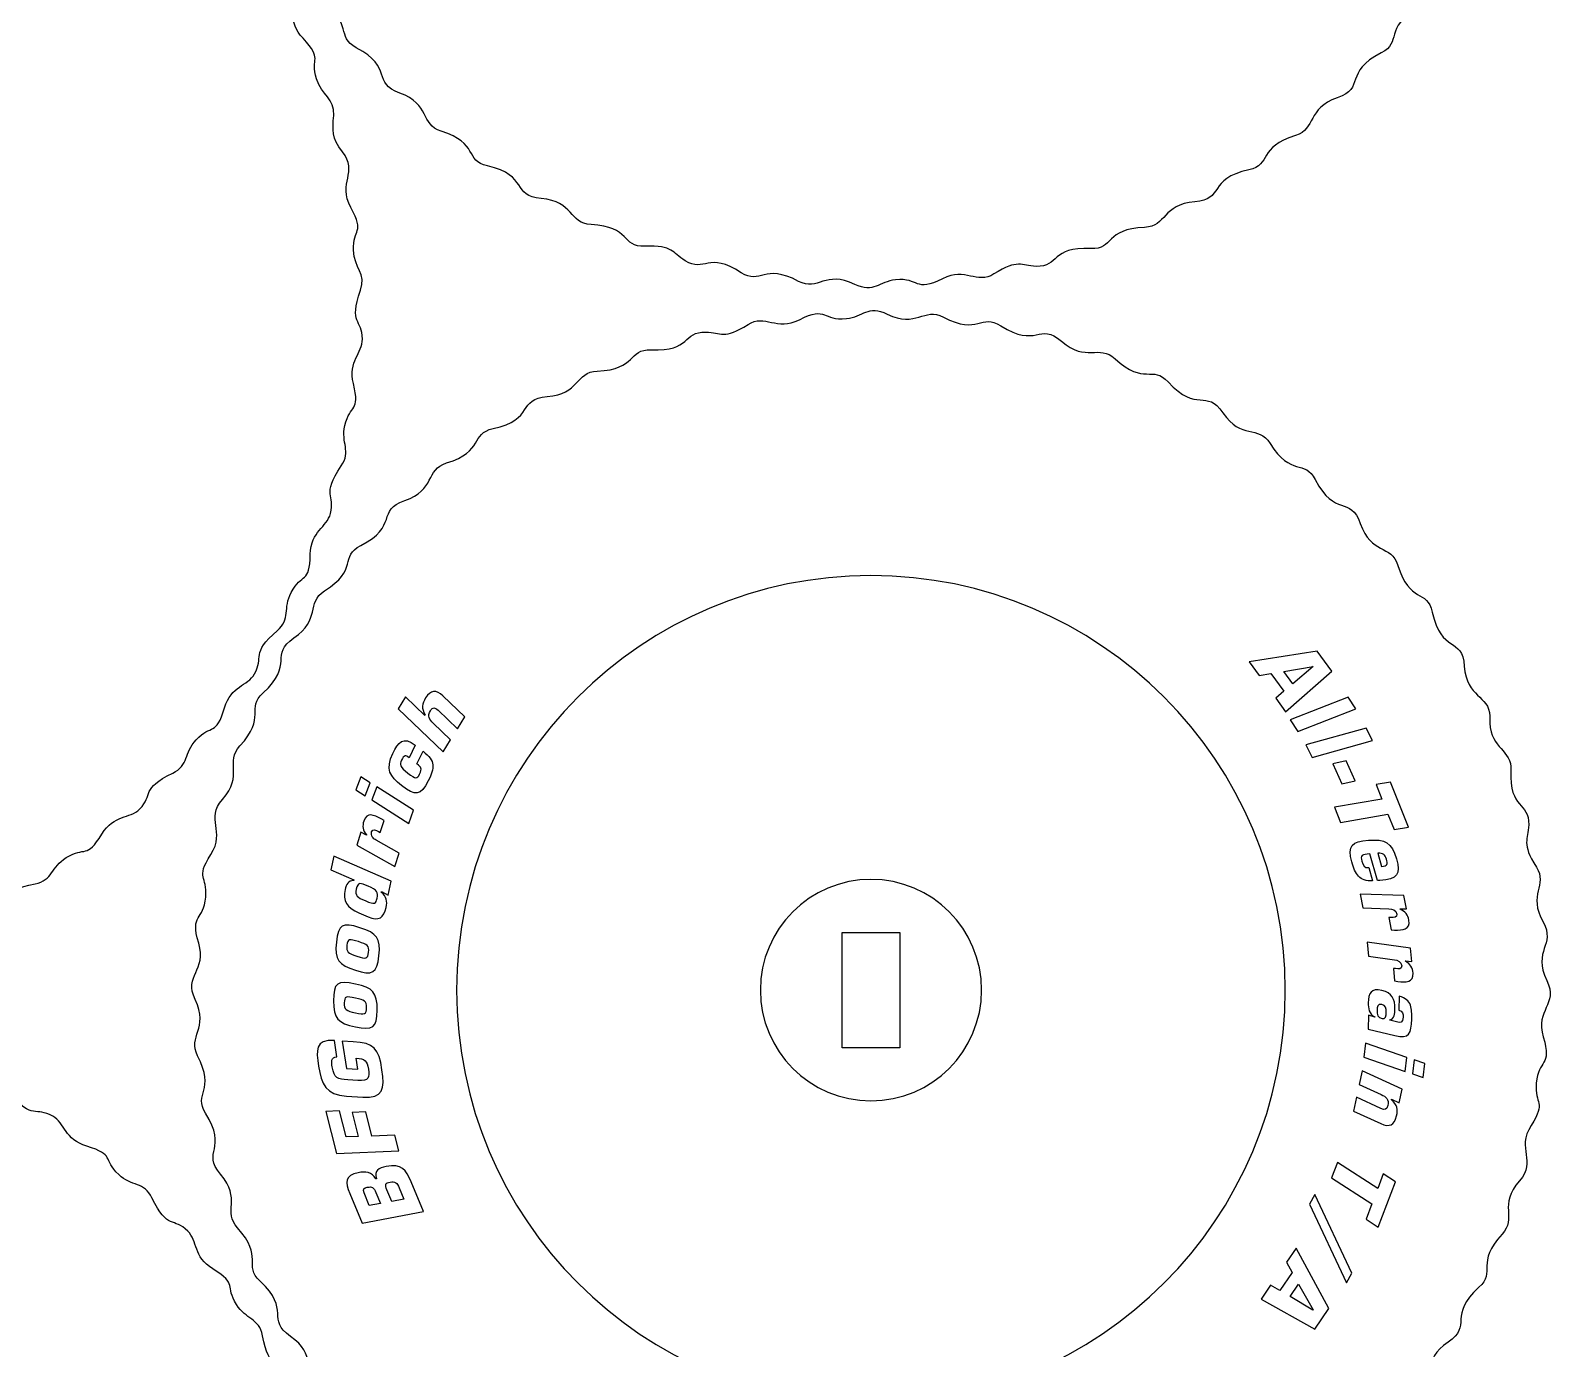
# Model space of a CAD drawing. Extents: x 460 to 1040, y 10 to 890.
# Drawn here: x 676 to 743.6, y 747.7 to 806 of the extents above; entities that cross this region are included whole.
import ezdxf

# ---------------------------------------------------------------- set-up
doc = ezdxf.new("R2010")
doc.units = 0
doc.layers.get('0').update_dxf_attribs({"linetype": 'CONTINUOUS'})

msp = doc.modelspace()

# ---------------------------------------------------------------- linework, layer by layer
at = {"color": 1}
for p, q in [((732.936, 778.5692), (729.934, 778.0969)), ((733.5811, 777.6827), (732.936, 778.5692)), ((729.934, 778.0969), (730.3754, 777.4904)), ((730.3754, 777.4904), (730.8874, 777.5776)), ((730.8874, 777.5776), (731.4582, 776.7933)), ((731.4703, 777.6718), (732.7598, 777.8921)), ((731.8651, 777.1295), (731.4703, 777.6718)), ((731.5408, 775.8895), (733.5811, 777.6827)), ((732.7639, 777.8864), (731.8651, 777.1295)), ((732.7598, 777.8921), (732.7639, 777.8864)), ((731.4582, 776.7933), (731.1078, 776.4845)), ((692.5941, 776.5492), (692.2694, 776.0205)), ((693.4583, 775.7301), (692.5941, 776.5492)), ((695.2272, 775.6673), (694.2574, 776.5895)), ((731.1078, 776.4845), (731.5408, 775.8895)), ((734.3145, 776.5334), (731.7373, 775.5315)), ((734.6543, 776.0145), (734.3145, 776.5334)), ((692.2694, 776.0205), (694.2737, 774.1156)), ((693.4716, 775.7518), (693.4583, 775.7301)), ((694.0405, 775.9609), (694.9024, 775.139)), ((694.9024, 775.139), (695.2272, 775.6673)), ((731.7373, 775.5315), (732.0771, 775.0127)), ((732.0771, 775.0127), (734.6543, 776.0145)), ((694.5984, 774.6441), (693.8256, 775.3774)), ((735.1006, 775.1622), (732.4364, 774.4225)), ((735.3871, 774.612), (735.1006, 775.1622)), ((693.0344, 774.4088), (692.7628, 773.8512)), ((693.1059, 773.5838), (693.3775, 774.1413)), ((694.2737, 774.1156), (694.5984, 774.6441)), ((732.4364, 774.4225), (732.7228, 773.8723)), ((732.7228, 773.8723), (735.3871, 774.612)), ((734.2167, 773.7237), (733.6265, 773.5925)), ((733.6265, 773.5925), (734.0348, 772.7003)), ((734.6252, 772.832), (734.2167, 773.7237)), ((690.6232, 773.0106), (690.4081, 772.4289)), ((691.0347, 772.7508), (690.6232, 773.0106)), ((690.8194, 772.169), (691.0347, 772.7508)), ((734.0348, 772.7003), (734.6252, 772.832)), ((736.1796, 772.7792), (735.547, 772.671)), ((736.972, 770.7888), (736.1796, 772.7792)), ((690.4081, 772.4289), (690.8194, 772.169)), ((691.3254, 772.5701), (691.11, 771.9884)), ((692.9611, 771.5341), (691.3254, 772.5701)), ((735.8033, 772.0275), (733.7103, 771.6681)), ((735.547, 772.671), (735.8033, 772.0275)), ((691.11, 771.9884), (692.7457, 770.9523)), ((692.7457, 770.9523), (692.9611, 771.5341)), ((733.7103, 771.6681), (733.9773, 770.998)), ((733.9773, 770.998), (736.07, 771.3575)), ((736.07, 771.3575), (736.3396, 770.6808)), ((691.4816, 770.5445), (691.6492, 771.0777)), ((691.6492, 771.0777), (691.5179, 771.153)), ((736.3396, 770.6808), (736.972, 770.7888)), ((690.6234, 770.5687), (690.4429, 769.9939)), ((690.8701, 770.4266), (690.6234, 770.5687)), ((690.8777, 770.4509), (690.8701, 770.4266)), ((692.3141, 769.6327), (691.3027, 770.2035)), ((691.4009, 770.5887), (691.4816, 770.5445)), ((689.4299, 769.5012), (689.3041, 768.894)), ((691.9624, 768.3915), (689.4299, 769.5012)), ((690.4429, 769.9939), (692.128, 769.0406)), ((692.128, 769.0406), (692.3141, 769.6327)), ((735.604, 768.4198), (735.2669, 769.6026)), ((735.6161, 769.6273), (735.7832, 769.0409)), ((689.3041, 768.894), (690.3177, 768.4519)), ((735.2228, 768.9939), (735.39, 768.4075)), ((690.3177, 768.4519), (690.3117, 768.4237)), ((691.8367, 767.7841), (691.9624, 768.3915)), ((735.7106, 768.4277), (735.604, 768.4198)), ((691.5264, 767.9036), (691.5322, 767.9318)), ((691.5322, 767.9318), (691.8367, 767.7841)), ((736.7778, 767.7585), (734.8428, 767.8234)), ((734.8428, 767.8234), (734.9518, 767.2128)), ((736.8836, 767.1654), (736.7778, 767.7585)), ((690.5419, 766.9914), (690.9473, 766.8153)), ((734.9518, 767.2128), (736.1128, 767.1745)), ((736.2038, 766.7878), (736.1118, 766.7897)), ((736.1118, 766.7897), (736.2099, 766.2393)), ((736.6038, 767.1523), (736.5992, 767.1772)), ((736.5992, 767.1772), (736.8836, 767.1654)), ((736.2099, 766.2393), (736.3612, 766.2333)), ((737.0742, 765.4367), (735.1556, 765.6955)), ((735.1556, 765.6955), (735.2029, 765.0769)), ((737.12, 764.8362), (737.0742, 765.4367)), ((735.2029, 765.0769), (736.3539, 764.9223)), ((736.8403, 764.8509), (736.8383, 764.8761)), ((736.8383, 764.8761), (737.12, 764.8362)), ((736.4057, 764.5285), (736.3144, 764.5395)), ((736.3144, 764.5395), (736.357, 763.982)), ((736.357, 763.982), (736.5069, 763.961)), ((736.5592, 763.3067), (736.5447, 762.6866)), ((735.2084, 762.4651), (735.194, 761.845)), ((735.4879, 762.3758), (735.2084, 762.4651)), ((735.4882, 762.3973), (735.4879, 762.3758)), ((736.152, 762.2412), (736.1527, 762.2701)), ((736.4498, 762.1691), (736.152, 762.2412)), ((689.5666, 760.6241), (689.4579, 761.3479)), ((690.2825, 761.2968), (689.8003, 761.3264)), ((689.8003, 761.3264), (689.9829, 760.1102)), ((735.0809, 761.2261), (735.0054, 760.6103)), ((736.9111, 760.5956), (735.0809, 761.2261)), ((735.194, 761.845), (736.3708, 761.5652)), ((690.4941, 760.0814), (690.4201, 760.5735)), ((735.0054, 760.6103), (736.8359, 759.9798)), ((736.8359, 759.9798), (736.9111, 760.5956)), ((689.9829, 760.1102), (690.4941, 760.0814)), ((734.9337, 760.008), (734.7991, 759.4024)), ((736.6943, 759.2025), (734.9337, 760.008)), ((737.2358, 760.4868), (737.1604, 759.8711)), ((737.1604, 759.8711), (737.621, 759.7132)), ((737.6961, 760.3288), (737.2358, 760.4868)), ((737.621, 759.7132), (737.6961, 760.3288)), ((690.4961, 759.582), (690.0472, 759.6092)), ((734.7991, 759.4024), (735.7689, 758.9614)), ((736.5598, 758.5969), (736.6943, 759.2025)), ((689.9958, 758.8833), (690.7097, 758.8409)), ((734.673, 758.8356), (734.5383, 758.23)), ((735.756, 758.3397), (734.673, 758.8356)), ((736.2256, 758.7231), (736.2311, 758.7477)), ((736.2311, 758.7477), (736.5598, 758.5969)), ((689.6759, 758.2423), (689.0724, 758.2157)), ((689.0724, 758.2157), (689.5442, 756.3559)), ((689.9703, 757.0818), (689.6759, 758.2423)), ((690.8456, 758.1931), (690.2412, 758.1698)), ((690.2412, 758.1698), (690.5127, 757.1)), ((691.117, 757.1235), (690.8456, 758.1931)), ((734.5383, 758.23), (735.756, 757.6747)), ((692.1297, 757.1645), (691.117, 757.1235)), ((692.3072, 756.4653), (692.1297, 757.1645)), ((690.5127, 757.1), (689.9703, 757.0818)), ((689.5442, 756.3559), (692.3072, 756.4653)), ((733.8339, 755.9521), (733.5776, 755.2779)), ((735.6194, 754.803), (733.8339, 755.9521)), ((691.3222, 755.2298), (691.2932, 755.2252)), ((733.5776, 755.2779), (735.3632, 754.1286)), ((735.8654, 755.4501), (735.6194, 754.803)), ((736.4045, 755.1027), (735.8654, 755.4501)), ((690.1368, 754.5779), (690.6844, 753.267)), ((690.9996, 754.0472), (690.7658, 754.6066)), ((691.2921, 754.6192), (691.4924, 754.14)), ((691.9966, 754.2334), (691.7813, 754.7492)), ((692.319, 754.8372), (692.5288, 754.3344)), ((693.4015, 753.7805), (692.8482, 755.105)), ((732.8382, 754.543), (732.5988, 754.1107)), ((734.4691, 751.0654), (732.8382, 754.543)), ((735.6437, 753.0998), (736.4045, 755.1027)), ((690.6844, 753.267), (693.4015, 753.7805)), ((691.4924, 754.14), (690.9996, 754.0472)), ((692.5288, 754.3344), (691.9966, 754.2334)), ((732.5988, 754.1107), (734.2297, 750.6333)), ((735.3632, 754.1286), (735.1044, 753.4476)), ((735.1044, 753.4476), (735.6437, 753.0998)), ((732.005, 752.1652), (731.5803, 751.5469)), ((733.4511, 749.4926), (732.005, 752.1652)), ((731.8333, 751.0934), (731.2841, 750.2936)), ((731.5803, 751.5469), (731.8333, 751.0934)), ((730.8761, 750.5212), (730.4597, 749.9144)), ((731.2841, 750.2936), (730.8761, 750.5212)), ((731.7367, 750.0222), (732.1163, 750.5752)), ((732.1163, 750.5752), (732.754, 749.4331)), ((734.2297, 750.6333), (734.4691, 751.0654)), ((730.4597, 749.9144), (732.8304, 748.5888)), ((732.7499, 749.4272), (731.7367, 750.0222)), ((732.754, 749.4331), (732.7499, 749.4272)), ((732.8304, 748.5888), (733.4511, 749.4926))]:
    msp.add_line(p, q, dxfattribs=at)
at = {"color": 7}
for p, q in [((711.9212, 761.0291), (711.9212, 766.1288)), ((711.9212, 766.1288), (714.4712, 766.1288)), ((714.4712, 766.1288), (714.4712, 761.0291)), ((714.4712, 761.0291), (711.9212, 761.0291))]:
    msp.add_line(p, q, dxfattribs=at)
at = {"color": 3}
for points in [[(688.0664, 805.6742), (687.3582, 806.4265), (687.7454, 807.0331), (687.4247, 807.581)], [(690.423, 805.2585), (689.4996, 805.7441), (690.329, 806.331), (688.8435, 807.2788)], [(737.3725, 807.0344), (735.8744, 806.096), (736.7023, 805.5063), (735.7729, 805.0304)], [(688.664, 803.8803), (688.3723, 804.8471), (688.9815, 804.702), (688.0664, 805.6742)], [(692.3472, 803.2494), (691.1001, 803.6886), (692.0959, 804.3786), (690.423, 805.2585)], [(735.7729, 805.0304), (734.0923, 804.1702), (735.0807, 803.4676), (733.8285, 803.0406)], [(689.4229, 802.2526), (689.4822, 803.0431), (688.8926, 803.1228), (688.664, 803.8803)], [(694.18, 801.5694), (693.2474, 801.8642), (693.7117, 802.7689), (692.3472, 803.2494)], [(733.8285, 803.0406), (732.4588, 802.5735), (732.9156, 801.6658), (731.9788, 801.379)], [(689.8104, 800.6547), (689.3262, 801.2773), (689.3742, 801.6043), (689.4229, 802.2526)], [(696.2285, 800.0265), (695.2124, 800.2548), (695.86, 801.038), (694.18, 801.5694)], [(731.9788, 801.379), (730.2917, 800.8623), (730.9356, 800.0775), (729.9158, 799.8572)], [(690.187, 798.1846), (689.5749, 799.3221), (690.5368, 799.7176), (689.8104, 800.6547)], [(698.6055, 798.5835), (697.2882, 798.6871), (698.068, 799.6136), (696.2285, 800.0265)], [(729.9158, 799.8572), (728.0685, 799.4579), (728.8429, 798.5294), (727.5237, 798.4378)], [(700.8106, 797.4349), (699.8375, 797.4801), (700.0453, 798.4702), (698.6055, 798.5835)], [(727.5237, 798.4378), (726.0818, 798.3379), (726.2799, 797.3457), (725.3055, 797.312)], [(690.3007, 796.2973), (690.2688, 797.3073), (690.8196, 797.0091), (690.187, 798.1846)], [(703.1901, 796.4754), (702.1491, 796.4347), (702.5711, 797.353), (700.8106, 797.4349)], [(725.3055, 797.312), (723.5445, 797.2514), (723.9616, 796.3252), (722.9179, 796.3763)], [(704.9754, 795.8319), (704.3759, 796.2013), (704.4668, 796.5251), (703.1901, 796.4754)], [(722.9179, 796.3763), (721.1542, 796.4624), (721.5408, 795.5608), (720.5074, 795.5874)], [(690.6116, 794.5278), (690.8742, 795.2764), (690.3257, 795.5043), (690.3007, 796.2973)], [(707.4582, 795.3085), (705.9735, 796.2652), (705.8542, 795.2908), (704.9754, 795.8319)], [(709.9948, 794.9246), (708.4311, 795.7496), (708.3346, 794.7438), (707.4582, 795.3085)], [(720.5074, 795.5874), (719.8101, 795.6051), (719.7205, 795.9317), (718.6374, 795.2513)], [(712.4766, 794.7923), (711.175, 795.4288), (710.861, 794.4675), (709.9948, 794.9246)], [(716.3611, 795.0402), (715.1221, 794.4086), (715.3554, 795.1016), (714.2803, 794.992)], [(718.6374, 795.2513), (717.8671, 794.7675), (717.3884, 795.5638), (716.3611, 795.0402)], [(690.6943, 792.3733), (690.6885, 793.2596), (690.0817, 793.0171), (690.6116, 794.5278)], [(714.2803, 794.992), (713.5336, 794.9161), (713.3336, 794.3732), (712.4766, 794.7923)], [(710.0317, 793.2298), (711.2712, 793.8617), (711.0367, 793.1682), (712.1123, 793.2778)], [(712.1123, 793.2778), (712.8569, 793.3538), (713.0607, 793.897), (713.916, 793.4777)], [(713.916, 793.4777), (715.2139, 792.8414), (715.5342, 793.8017), (716.3978, 793.3453)], [(705.8854, 792.6824), (706.5849, 792.6626), (706.6774, 792.339), (707.755, 793.0182)], [(707.755, 793.0182), (708.5249, 793.5033), (709.0037, 792.7059), (710.0317, 793.2298)], [(716.3978, 793.3453), (717.9588, 792.5207), (718.058, 793.526), (718.9344, 792.9613)], [(718.9344, 792.9613), (720.5242, 791.9367), (720.6319, 793.1432), (721.6301, 792.272)], [(690.2962, 790.4019), (690.0577, 791.4081), (690.6984, 791.7362), (690.6943, 792.3733)], [(703.4746, 791.8937), (705.2423, 791.8097), (704.8541, 792.7114), (705.8854, 792.6824)], [(701.0871, 790.9579), (702.8485, 791.0186), (702.429, 791.9434), (703.4746, 791.8937)], [(721.6301, 792.272), (722.721, 791.3198), (723.2749, 792.1683), (723.9931, 791.5024)], [(698.8694, 789.8317), (700.3068, 789.9284), (700.1132, 790.9243), (701.0871, 790.9579)], [(723.9931, 791.5024), (725.2888, 790.3014), (725.6416, 791.2477), (726.343, 790.476)], [(689.9198, 788.5487), (690.1509, 789.5349), (690.604, 789.1034), (690.2962, 790.4019)], [(726.343, 790.476), (727.6141, 789.0774), (728.0346, 790.2086), (728.7689, 789.1117)], [(696.4771, 788.4128), (698.3217, 788.8105), (697.5528, 789.7432), (698.8694, 789.8317)], [(728.7689, 789.1117), (729.5732, 787.9107), (730.3329, 788.5851), (730.8527, 787.7549)], [(689.7611, 786.7596), (690.2069, 787.4121), (689.7385, 787.7747), (689.9198, 788.5487)], [(694.4138, 786.891), (696.1021, 787.408), (695.4567, 788.1929), (696.4771, 788.4128)], [(730.8527, 787.7549), (731.7905, 786.2575), (732.381, 787.0847), (732.8569, 786.1552)], [(689.2826, 784.6564), (689.5069, 785.5097), (688.8583, 785.438), (689.7611, 786.7596)], [(692.5642, 785.2295), (693.9317, 785.6942), (693.4783, 786.6046), (694.4138, 786.891)], [(732.8569, 786.1552), (733.717, 784.4755), (734.4196, 785.4634), (734.8468, 784.2109)], [(690.6199, 783.2394), (692.2984, 784.0989), (691.314, 784.8047), (692.5642, 785.2295)], [(688.3876, 782.8564), (688.4163, 783.8883), (689.12, 784.0379), (689.2826, 784.6564)], [(734.8468, 784.2109), (735.3142, 782.8406), (736.2204, 783.2991), (736.5081, 782.3615)], [(687.5448, 781.1627), (688.0229, 782.0549), (688.3504, 781.523), (688.3876, 782.8564)], [(689.0202, 781.235), (690.5175, 782.1728), (689.6902, 782.7633), (690.6199, 783.2394)], [(736.5081, 782.3615), (737.0253, 780.6751), (737.8083, 781.3227), (738.0301, 780.2982)], [(713.1962, 781.9121), (703.0713, 781.9121), (694.8633, 773.7042), (694.8633, 763.5791)], [(731.5293, 763.5791), (731.5293, 773.7042), (723.3213, 781.9121), (713.1962, 781.9121)], [(686.9298, 779.4763), (687.5285, 779.9928), (687.1697, 780.4623), (687.5448, 781.1627)], [(687.6633, 779.1515), (688.8656, 779.9567), (688.1891, 780.7146), (689.0202, 781.235)], [(738.0301, 780.2982), (738.4296, 778.4515), (739.3592, 779.2242), (739.4494, 777.9062)], [(685.922, 777.5673), (686.3601, 778.3335), (685.7161, 778.429), (686.9298, 779.4763)], [(686.2991, 776.7255), (687.696, 777.9918), (686.5679, 778.418), (687.6633, 779.1515)], [(684.5918, 776.0613), (684.8876, 777.0513), (685.6053, 777.0131), (685.922, 777.5673)], [(739.4494, 777.9062), (739.5481, 776.4655), (740.5417, 776.6619), (740.5754, 775.6878)], [(685.2726, 774.3755), (686.4731, 775.6689), (685.5294, 776.028), (686.2991, 776.7255)], [(683.3373, 774.6442), (684.0308, 775.3827), (684.2096, 774.7812), (684.5918, 776.0613)], [(740.5754, 775.6878), (740.5789, 775.588), (740.5731, 775.4876), (740.5771, 775.3878)], [(740.5771, 775.3878), (740.6205, 774.2425), (741.5545, 774.2127), (741.5111, 773.3009)], [(682.307, 773.1733), (683.0206, 773.5166), (682.7967, 774.0686), (683.3373, 774.6442)], [(684.5034, 772.0125), (685.4546, 773.1011), (684.6072, 773.6584), (685.2726, 774.3755)], [(680.8416, 771.5911), (681.4631, 772.2195), (680.8627, 772.4785), (682.307, 773.1733)], [(741.5111, 773.3009), (741.4271, 771.5337), (742.3265, 771.9233), (742.2999, 770.8902)], [(679.1668, 770.4801), (679.7087, 771.3603), (680.3918, 771.1364), (680.8416, 771.5911)], [(683.9869, 769.5685), (684.6676, 770.6407), (683.7201, 771.116), (684.5034, 772.0125)], [(742.2999, 770.8902), (742.282, 770.1935), (741.9554, 770.1025), (742.6359, 769.0201)], [(677.5879, 769.436), (678.4483, 769.9694), (678.4667, 769.3429), (679.1668, 770.4801)], [(676.2126, 768.2815), (676.9904, 768.4289), (676.9159, 769.0194), (677.5879, 769.436)], [(683.7626, 767.6901), (683.8501, 768.6827), (683.288, 768.4678), (683.9869, 769.5685)], [(742.6359, 769.0201), (743.152, 768.1992), (742.2435, 767.8292), (742.9304, 766.5942)], [(674.3874, 767.1323), (675.1502, 767.5791), (674.6393, 767.9835), (676.2126, 768.2815)], [(683.4509, 765.6534), (683.0489, 766.9882), (683.6686, 766.6239), (683.7626, 767.6901)], [(742.9304, 766.5942), (743.5146, 765.544), (742.4456, 765.3701), (743.1003, 763.9981)], [(683.2922, 763.1599), (682.7789, 764.2337), (683.8181, 764.4344), (683.4509, 765.6534)], [(743.1003, 763.9981), (743.6135, 762.9225), (742.5746, 762.7227), (742.9417, 761.5046)], [(694.8633, 763.5791), (694.8633, 753.4541), (703.0713, 745.2462), (713.1962, 745.2462)], [(713.1962, 745.2462), (723.3213, 745.2462), (731.5293, 753.4541), (731.5293, 763.5791)], [(683.3998, 760.6767), (682.9503, 761.5496), (683.9175, 761.8527), (683.2922, 763.1599)], [(742.9417, 761.5046), (743.3437, 760.1698), (742.724, 760.5334), (742.63, 759.4677)], [(683.7566, 758.1379), (683.2014, 759.0222), (684.2105, 759.1026), (683.3998, 760.6767)], [(742.63, 759.4677), (742.5427, 758.4777), (743.1041, 758.6866), (742.4057, 757.5893)], [(676.9898, 758.0038), (676.2255, 758.4412), (676.1253, 757.7991), (675.0807, 759.0114)], [(678.4958, 756.6735), (677.5064, 756.9689), (677.543, 757.6874), (676.9898, 758.0038)], [(684.4192, 755.4347), (683.5609, 756.4393), (684.7626, 756.5353), (683.7566, 758.1379)], [(742.4057, 757.5893), (741.725, 756.5198), (742.6721, 756.0421), (741.8895, 755.1452)], [(679.9126, 755.419), (679.1747, 756.1124), (679.7744, 756.2919), (678.4958, 756.6735)], [(681.3839, 754.3884), (681.0403, 755.103), (680.4892, 754.8773), (679.9126, 755.419)], [(685.1668, 753.0632), (684.5059, 753.7878), (685.3618, 754.3316), (684.4192, 755.4347)], [(741.8895, 755.1452), (740.9363, 754.0525), (741.7858, 753.5012), (741.12, 752.7824)], [(682.9663, 752.923), (682.3379, 753.5449), (682.0783, 752.9447), (681.3839, 754.3884)], [(684.0767, 751.2482), (683.1977, 751.7891), (683.4199, 752.4741), (682.9663, 752.923)], [(686.1681, 750.7038), (685.4032, 751.4147), (686.3569, 751.7585), (685.1668, 753.0632)], [(741.12, 752.7824), (739.918, 751.485), (740.8652, 751.1337), (740.0935, 750.4325)], [(685.121, 749.6696), (684.5871, 750.5294), (685.2142, 750.5483), (684.0767, 751.2482)], [(687.5073, 748.2643), (686.4192, 749.0116), (687.5542, 749.4157), (686.1681, 750.7038)], [(740.0935, 750.4325), (738.6942, 749.1606), (739.826, 748.7415), (738.7291, 748.0062)], [(686.2755, 748.2943), (686.1281, 749.0731), (685.5393, 748.9962), (685.121, 749.6696)], [(687.4247, 746.469), (686.9778, 747.2322), (686.5731, 746.7214), (686.2755, 748.2943)], [(688.8435, 746.1668), (688.0204, 746.6919), (688.7007, 747.4447), (687.5073, 748.2643)], [(738.7291, 748.0062), (737.5266, 747.2001), (738.2034, 746.4431), (737.3725, 745.9224)]]:
    msp.add_open_spline(points, degree=3, dxfattribs=at)
at = {"color": 1}
for points in [[(694.2574, 776.5895), (693.9556, 776.8767), (693.709, 776.8545), (693.49, 776.498)], [(693.3582, 776.1389), (693.3494, 776.0214), (693.3839, 775.8986), (693.4716, 775.7518)], [(693.49, 776.498), (693.4143, 776.3752), (693.3657, 776.2613), (693.3582, 776.1389)], [(693.703, 775.9353), (693.8087, 776.1073), (693.9007, 776.085), (694.0405, 775.9609)], [(693.8256, 775.3774), (693.6553, 775.5413), (693.5575, 775.6987), (693.703, 775.9353)], [(692.043, 774.0454), (692.2815, 774.535), (692.4896, 774.8307), (693.0344, 774.4088)], [(693.3775, 774.1413), (693.662, 773.9184), (693.7913, 773.7393), (693.8112, 773.5411)], [(692.4288, 772.6218), (691.9115, 773.0261), (691.7034, 773.3483), (692.043, 774.0454)], [(692.4268, 773.746), (692.3303, 773.5483), (692.3508, 773.4502), (692.7004, 773.1797)], [(692.578, 773.9331), (692.5265, 773.9182), (692.4837, 773.8628), (692.4268, 773.746)], [(692.7628, 773.8512), (692.6829, 773.918), (692.6279, 773.9448), (692.578, 773.9331)], [(693.2202, 773.1269), (693.3435, 773.3798), (693.2946, 773.4357), (693.1059, 773.5838)], [(693.8112, 773.5411), (693.8359, 773.3444), (693.7509, 773.1291), (693.6041, 772.8276)], [(693.6041, 772.8276), (693.2835, 772.1695), (693.0304, 772.1522), (692.4288, 772.6218)], [(692.7004, 773.1797), (693.0583, 772.9008), (693.1176, 772.9161), (693.2202, 773.1269)], [(691.5179, 771.153), (691.2094, 771.3259), (690.8841, 771.4695), (690.7542, 771.0564)], [(690.7542, 771.0564), (690.7197, 770.9465), (690.7099, 770.8438), (690.7276, 770.7437)], [(690.7276, 770.7437), (690.7454, 770.6435), (690.7949, 770.5485), (690.8777, 770.4509)], [(691.1024, 770.5767), (691.1534, 770.7385), (691.2824, 770.6562), (691.4009, 770.5887)], [(691.3027, 770.2035), (691.1645, 770.2811), (691.0462, 770.3979), (691.1024, 770.5767)], [(734.4713, 769.2482), (734.2668, 769.9662), (734.4817, 770.1587), (735.2031, 770.2069)], [(735.2031, 770.2069), (735.9463, 770.2577), (736.2379, 770.1158), (736.4467, 769.3838)], [(735.2669, 769.6026), (734.9278, 769.5808), (734.8422, 769.5264), (734.9123, 769.2804)], [(736.0017, 769.3658), (735.9415, 769.5774), (735.8711, 769.6399), (735.6161, 769.6273)], [(736.4467, 769.3838), (736.6415, 768.7007), (736.4971, 768.4833), (735.7106, 768.4277)], [(735.7832, 769.0409), (736.0696, 769.0627), (736.0591, 769.1646), (736.0017, 769.3658)], [(734.7679, 768.6165), (734.6317, 768.7651), (734.5467, 768.9846), (734.4713, 769.2482)], [(734.9123, 769.2804), (734.9647, 769.0964), (735.0211, 768.9774), (735.2228, 768.9939)], [(689.9313, 768.0274), (689.8261, 767.5189), (690.0016, 767.2285), (690.5419, 766.9914)], [(690.3117, 768.4237), (690.0613, 768.4241), (689.9775, 768.25), (689.9313, 768.0274)], [(690.4217, 768.0476), (690.3588, 767.7438), (690.4688, 767.6879), (690.82, 767.5342)], [(690.9522, 768.1734), (690.6073, 768.3222), (690.4883, 768.3687), (690.4217, 768.0476)], [(691.3434, 767.6431), (691.3954, 767.8938), (691.3536, 767.9945), (690.9522, 768.1734)], [(735.39, 768.4075), (735.0992, 768.3885), (734.9085, 768.4652), (734.7679, 768.6165)], [(690.82, 767.5342), (691.2515, 767.3418), (691.2907, 767.3888), (691.3434, 767.6431)], [(691.7505, 767.5991), (691.7215, 767.7084), (691.6508, 767.8115), (691.5264, 767.9036)], [(691.7446, 767.2323), (691.7722, 767.3664), (691.7789, 767.4868), (691.7505, 767.5991)], [(690.9473, 766.8153), (691.4165, 766.6077), (691.6518, 766.7837), (691.7446, 767.2323)], [(736.1128, 767.1745), (736.2711, 767.1698), (736.4298, 767.1211), (736.4628, 766.9366)], [(736.4628, 766.9366), (736.4926, 766.7696), (736.3401, 766.7828), (736.2038, 766.7878)], [(736.3612, 766.2333), (736.7146, 766.2232), (737.0696, 766.2463), (736.9936, 766.6721)], [(736.8723, 766.9621), (736.8102, 767.0426), (736.7226, 767.1038), (736.6038, 767.1523)], [(736.9936, 766.6721), (736.9732, 766.7859), (736.9344, 766.8815), (736.8723, 766.9621)], [(690.5842, 766.339), (689.8053, 766.5897), (689.6246, 766.4888), (689.543, 765.6996)], [(691.4271, 765.0916), (691.5079, 765.8735), (691.3422, 766.0937), (690.5842, 766.339)], [(689.543, 765.6996), (689.4618, 764.9138), (689.635, 764.6966), (690.3898, 764.4553)], [(690.0073, 765.5609), (689.9766, 765.2632), (690.0535, 765.2008), (690.4534, 765.0725)], [(690.5206, 765.7218), (690.1204, 765.8501), (690.0371, 765.8478), (690.0073, 765.5609)], [(690.9652, 765.2516), (690.9946, 765.5387), (690.9204, 765.5899), (690.5206, 765.7218)], [(690.3898, 764.4553), (691.1265, 764.2161), (691.3476, 764.3201), (691.4271, 765.0916)], [(690.4534, 765.0725), (690.8533, 764.9406), (690.9343, 764.9537), (690.9652, 765.2516)], [(736.3539, 764.9223), (736.511, 764.9018), (736.6642, 764.8375), (736.6785, 764.6504)], [(736.6785, 764.6504), (736.6912, 764.4815), (736.5408, 764.5098), (736.4057, 764.5285)], [(737.0885, 764.6347), (737.0346, 764.7211), (736.9535, 764.7909), (736.8403, 764.8509)], [(737.1799, 764.3344), (737.1711, 764.4494), (737.142, 764.5484), (737.0885, 764.6347)], [(690.3852, 763.8475), (689.5845, 764.0181), (689.4151, 763.8995), (689.4136, 763.1062)], [(736.5069, 763.961), (736.8574, 763.9154), (737.213, 763.9027), (737.1799, 764.3344)], [(690.384, 763.227), (689.973, 763.3142), (689.8901, 763.3034), (689.8896, 763.0152)], [(691.3495, 762.6914), (691.351, 763.4777), (691.1638, 763.68), (690.3852, 763.8475)], [(735.8004, 763.5626), (735.3196, 763.6746), (735.2096, 763.4463), (735.1996, 763.0135)], [(736.3763, 762.7373), (736.3868, 763.1845), (736.2523, 763.4544), (735.8004, 763.5626)], [(737.0624, 762.9125), (736.9943, 763.0945), (736.8534, 763.2351), (736.5592, 763.3067)], [(689.4136, 763.1062), (689.4121, 762.3164), (689.6065, 762.1174), (690.3816, 761.9539)], [(689.8896, 763.0152), (689.8889, 762.7157), (689.9718, 762.6614), (690.3828, 762.5741)], [(690.3816, 761.9539), (691.1387, 761.7902), (691.3482, 761.9159), (691.3495, 762.6914)], [(690.3828, 762.5741), (690.7938, 762.4833), (690.873, 762.5047), (690.8737, 762.8041)], [(690.8737, 762.8041), (690.8742, 763.0924), (690.7948, 763.1359), (690.384, 763.227)], [(735.1996, 763.0135), (735.1946, 762.7973), (735.2311, 762.508), (735.4882, 762.3973)], [(735.5931, 762.7159), (735.587, 762.4562), (735.6175, 762.369), (735.8147, 762.3211)], [(735.8039, 762.9384), (735.5993, 762.9863), (735.5953, 762.8096), (735.5931, 762.7159)], [(735.9947, 762.6199), (735.9983, 762.7716), (735.976, 762.8946), (735.8039, 762.9384)], [(735.8147, 762.3211), (735.9726, 762.285), (735.9901, 762.4179), (735.9947, 762.6199)], [(736.1527, 762.2701), (736.3694, 762.2867), (736.3722, 762.5606), (736.3763, 762.7373)], [(736.5447, 762.6866), (736.7133, 762.6465), (736.7471, 762.5375), (736.7433, 762.3826)], [(737.12, 762.2944), (737.1251, 762.5144), (737.1303, 762.7343), (737.0624, 762.9125)], [(736.3708, 761.5652), (737.0203, 761.413), (737.1052, 761.6598), (737.12, 762.2944)], [(736.7433, 762.3826), (736.7371, 762.112), (736.6255, 762.1291), (736.4498, 762.1691)], [(689.4579, 761.3479), (688.5822, 761.3987), (688.652, 760.9096), (688.7559, 760.2177)], [(691.5605, 760.0482), (691.4169, 761.004), (691.2131, 761.2433), (690.2825, 761.2968)], [(689.3596, 760.1806), (689.3274, 760.3945), (689.2889, 760.6259), (689.5666, 760.6241)], [(690.4201, 760.5735), (690.8034, 760.5472), (690.9021, 760.4489), (690.9567, 760.0851)], [(688.7559, 760.2177), (688.8738, 759.433), (689.083, 758.9394), (689.9958, 758.8833)], [(690.0472, 759.6092), (689.6012, 759.6407), (689.4369, 759.6672), (689.3596, 760.1806)], [(690.9567, 760.0851), (691.0124, 759.7143), (690.9856, 759.5535), (690.4961, 759.582)], [(690.7097, 758.8409), (691.6042, 758.7856), (691.6867, 759.2065), (691.5605, 760.0482)], [(735.7689, 758.9614), (735.9833, 758.8623), (736.127, 758.745), (736.0668, 758.4741)], [(736.4591, 758.394), (736.429, 758.5081), (736.3564, 758.6129), (736.2256, 758.7231)], [(736.0668, 758.4741), (736.023, 758.2768), (735.9286, 758.2681), (735.756, 758.3397)], [(735.756, 757.6747), (736.1351, 757.5018), (736.3608, 757.6032), (736.4516, 758.0114)], [(736.4516, 758.0114), (736.483, 758.1525), (736.4919, 758.276), (736.4591, 758.394)], [(692.8482, 755.105), (692.6272, 755.6338), (692.4174, 755.9022), (691.7509, 755.7763)], [(690.5019, 755.5007), (689.909, 755.3858), (689.9295, 755.074), (690.1368, 754.5779)], [(691.2932, 755.2252), (691.098, 755.5426), (690.8471, 755.5628), (690.5019, 755.5007)], [(691.7509, 755.7763), (691.4101, 755.7119), (691.1927, 755.6055), (691.3222, 755.2298)], [(691.9159, 755.0908), (692.1371, 755.1325), (692.2288, 755.0533), (692.319, 754.8372)], [(690.7658, 754.6066), (690.696, 754.7924), (690.7472, 754.8292), (690.9109, 754.8585)], [(690.9109, 754.8585), (691.1285, 754.8986), (691.1949, 754.8521), (691.2921, 754.6192)], [(691.7813, 754.7492), (691.6909, 754.9657), (691.6916, 755.0479), (691.9159, 755.0908)]]:
    msp.add_open_spline(points, degree=3, dxfattribs=at)
at = {"color": 2}
for points in [[(713.1961, 768.4741), (710.4927, 768.4741), (708.3012, 766.2824), (708.3012, 763.579)], [(718.0912, 763.579), (718.0912, 766.2824), (715.8997, 768.4741), (713.1961, 768.4741)], [(708.3012, 763.579), (708.3012, 760.8756), (710.4927, 758.6839), (713.1961, 758.6839)], [(713.1961, 758.6839), (715.8997, 758.6839), (718.0912, 760.8756), (718.0912, 763.579)]]:
    msp.add_open_spline(points, degree=3, dxfattribs=at)

doc.saveas('drawing.dxf')
